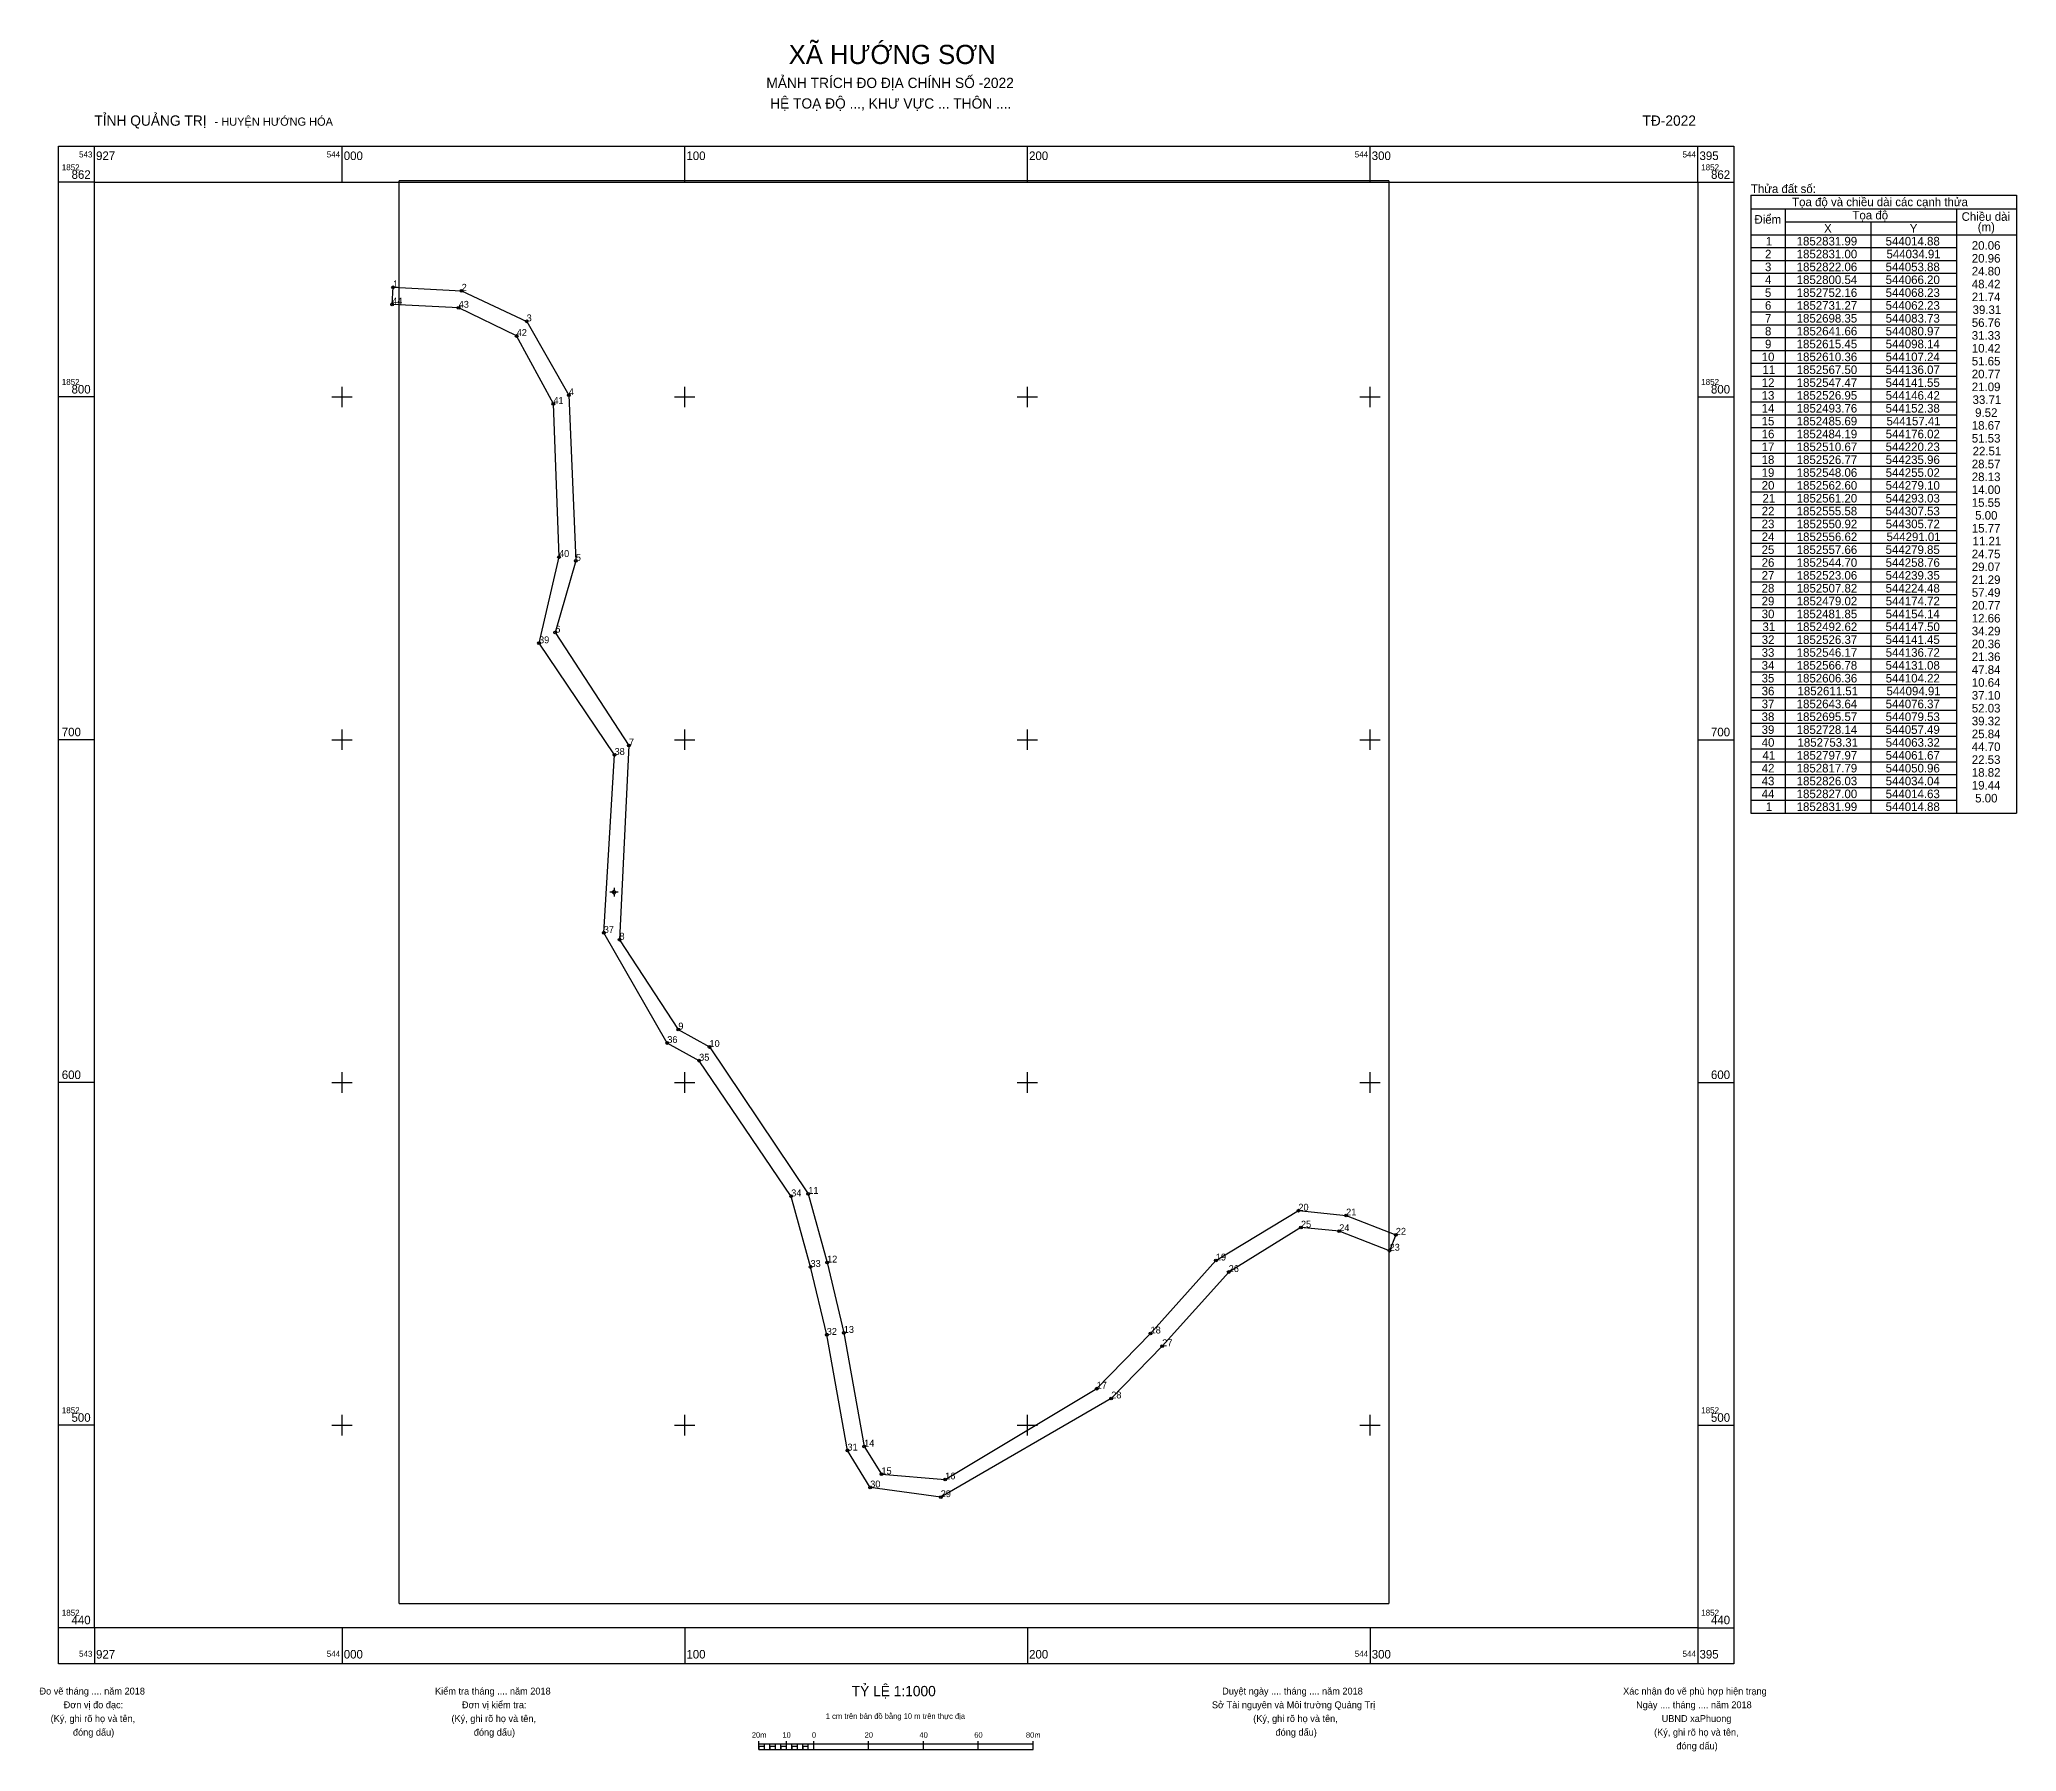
# Model space of a CAD drawing. Extents: x 543912 to 544489, y 1852405 to 1852904.
import ezdxf

# ---------------------------------------------------------------- set-up
doc = ezdxf.new("R2010")
doc.units = 0
for name, color, linetype in [('Level 11', 7, 'Continuous'), ('Level 12', 7, 'Continuous'), ('Level 20', 7, 'Continuous'), ('Level 30', 7, 'Continuous'), ('Level 63', 7, 'Continuous'), ('Level 7', 7, 'Continuous')]:
    doc.layers.add(name, color=color, linetype=linetype)

msp = doc.modelspace()

# ---------------------------------------------------------------- linework, layer by layer
at = {"layer": 'Level 11'}
for p, q in [((544078.74, 1852655.51), (544078.12, 1852655.51)), ((544079.37, 1852656.13), (544078.74, 1852655.51)), ((544078.74, 1852655.51), (544079.37, 1852654.88)), ((544079.37, 1852656.76), (544079.37, 1852656.13)), ((544079.99, 1852655.51), (544079.37, 1852656.13)), ((544079.37, 1852654.88), (544079.99, 1852655.51)), ((544079.37, 1852654.88), (544079.37, 1852654.26)), ((544080.62, 1852655.51), (544079.99, 1852655.51))]:
    msp.add_line(p, q, dxfattribs=at)
msp.add_circle((544079.37, 1852655.51), 0.15, dxfattribs=at)
at = {"layer": 'Level 20'}
for centre in [(544014.88, 1852831.99), (544014.63, 1852827), (544034.04, 1852826.03), (544034.91, 1852831), (544053.88, 1852822.06), (544050.96, 1852817.79), (544061.67, 1852797.97), (544066.2, 1852800.54), (544063.32, 1852753.31), (544068.23, 1852752.16), (544057.49, 1852728.14), (544062.23, 1852731.27), (544079.53, 1852695.57), (544083.73, 1852698.35), (544076.37, 1852643.64), (544080.97, 1852641.66), (544098.14, 1852615.45), (544094.91, 1852611.51), (544107.24, 1852610.36), (544104.22, 1852606.36), (544131.08, 1852566.78), (544136.07, 1852567.5), (544279.1, 1852562.6), (544293.03, 1852561.2), (544279.85, 1852557.66), (544291.01, 1852556.62), (544307.53, 1852555.58), (544307.53, 1852555.58), (544305.72, 1852550.92), (544136.72, 1852546.17), (544141.55, 1852547.46), (544255.02, 1852548.06), (544258.76, 1852544.7), (544141.45, 1852526.37), (544146.42, 1852526.95), (544235.96, 1852526.77), (544239.35, 1852523.06), (544220.23, 1852510.67), (544224.48, 1852507.82), (544147.5, 1852492.62), (544152.38, 1852493.76), (544157.41, 1852485.69), (544154.14, 1852481.84), (544176.02, 1852484.19), (544174.72, 1852479.02)]:
    msp.add_circle(centre, 0.4, dxfattribs=at)
at = {"layer": 'Level 30'}
msp.add_lwpolyline([(544307.53, 1852555.58), (544305.72, 1852550.92), (544291.01, 1852556.62), (544279.85, 1852557.66), (544258.76, 1852544.7), (544239.35, 1852523.06), (544224.48, 1852507.82), (544174.72, 1852479.02), (544154.14, 1852481.84), (544147.5, 1852492.62), (544141.45, 1852526.37), (544136.72, 1852546.17), (544131.08, 1852566.78), (544104.22, 1852606.36), (544094.91, 1852611.51), (544076.37, 1852643.64), (544079.53, 1852695.57), (544057.49, 1852728.14), (544063.32, 1852753.31), (544061.67, 1852797.97), (544050.96, 1852817.79), (544034.04, 1852826.03), (544014.63, 1852827), (544014.88, 1852831.99), (544034.91, 1852831), (544053.88, 1852822.06), (544066.2, 1852800.54), (544068.23, 1852752.16), (544062.23, 1852731.27), (544083.73, 1852698.35), (544080.97, 1852641.66), (544098.14, 1852615.45), (544107.24, 1852610.36), (544136.07, 1852567.5), (544141.55, 1852547.46), (544146.42, 1852526.95), (544152.38, 1852493.76), (544157.41, 1852485.69), (544176.02, 1852484.19), (544220.23, 1852510.67), (544235.96, 1852526.77), (544255.02, 1852548.06), (544279.1, 1852562.6), (544293.03, 1852561.2), (544307.53, 1852555.58)], dxfattribs=at)
at = {"layer": 'Level 63'}
for p, q in [((543927.71, 1852862.63), (543927.71, 1852873.13)), ((544000, 1852862.63), (544000, 1852873.13)), ((544100, 1852862.63), (544100, 1852873.13)), ((544200, 1852862.63), (544200, 1852873.13)), ((544300, 1852862.63), (544300, 1852873.13)), ((544395.66, 1852862.63), (544395.66, 1852873.13)), ((543927.71, 1852862.63), (543917.21, 1852862.63)), ((544016.7, 1852448.01), (544016.7, 1852863.01)), ((544305.45, 1852863.01), (544016.7, 1852863.01)), ((544305.45, 1852863.01), (544305.45, 1852448.01)), ((544395.66, 1852862.63), (544406.16, 1852862.63)), ((544411.16, 1852858.88), (544488.66, 1852858.88)), ((544411.16, 1852858.88), (544411.16, 1852678.58)), ((544488.66, 1852858.88), (544488.66, 1852678.58)), ((544411.16, 1852854.93), (544488.66, 1852854.93)), ((544421.16, 1852854.93), (544421.16, 1852678.58)), ((544421.16, 1852851.08), (544471.16, 1852851.08)), ((544446.16, 1852851.08), (544446.16, 1852678.58)), ((544471.16, 1852854.93), (544471.16, 1852678.58)), ((544411.16, 1852847.33), (544488.66, 1852847.33)), ((544411.16, 1852843.58), (544471.16, 1852843.58)), ((544411.16, 1852839.83), (544471.16, 1852839.83)), ((544411.16, 1852836.08), (544471.16, 1852836.08)), ((544411.16, 1852832.33), (544471.16, 1852832.33)), ((544411.16, 1852828.58), (544471.16, 1852828.58)), ((544411.16, 1852824.83), (544471.16, 1852824.83)), ((544411.16, 1852821.08), (544471.16, 1852821.08)), ((544411.16, 1852817.33), (544471.16, 1852817.33)), ((544411.16, 1852813.58), (544471.16, 1852813.58)), ((544411.16, 1852809.83), (544471.16, 1852809.83)), ((544411.16, 1852806.08), (544471.16, 1852806.08)), ((543927.71, 1852800), (543917.21, 1852800)), ((543997, 1852800), (544003, 1852800)), ((544000, 1852797), (544000, 1852803)), ((544097, 1852800), (544103, 1852800)), ((544100, 1852797), (544100, 1852803)), ((544197, 1852800), (544203, 1852800)), ((544200, 1852797), (544200, 1852803)), ((544297, 1852800), (544303, 1852800)), ((544300, 1852797), (544300, 1852803)), ((544395.66, 1852800), (544406.16, 1852800)), ((544411.16, 1852802.33), (544471.16, 1852802.33)), ((544411.16, 1852798.58), (544471.16, 1852798.58)), ((544411.16, 1852794.83), (544471.16, 1852794.83)), ((544411.16, 1852791.08), (544471.16, 1852791.08)), ((544411.16, 1852787.33), (544471.16, 1852787.33)), ((544411.16, 1852783.58), (544471.16, 1852783.58)), ((544411.16, 1852779.83), (544471.16, 1852779.83)), ((544411.16, 1852776.08), (544471.16, 1852776.08)), ((544411.16, 1852772.33), (544471.16, 1852772.33)), ((544411.16, 1852768.58), (544471.16, 1852768.58)), ((544411.16, 1852764.83), (544471.16, 1852764.83)), ((544411.16, 1852761.08), (544471.16, 1852761.08)), ((544411.16, 1852757.33), (544471.16, 1852757.33)), ((544411.16, 1852753.58), (544471.16, 1852753.58)), ((544411.16, 1852749.83), (544471.16, 1852749.83)), ((544411.16, 1852746.08), (544471.16, 1852746.08)), ((544411.16, 1852742.33), (544471.16, 1852742.33)), ((544411.16, 1852738.58), (544471.16, 1852738.58)), ((544411.16, 1852734.83), (544471.16, 1852734.83)), ((544411.16, 1852731.08), (544471.16, 1852731.08)), ((544411.16, 1852727.33), (544471.16, 1852727.33)), ((544411.16, 1852723.58), (544471.16, 1852723.58)), ((544411.16, 1852719.83), (544471.16, 1852719.83)), ((544411.16, 1852716.08), (544471.16, 1852716.08)), ((544411.16, 1852712.33), (544471.16, 1852712.33)), ((544411.16, 1852708.58), (544471.16, 1852708.58)), ((543927.71, 1852700), (543917.21, 1852700)), ((543997, 1852700), (544003, 1852700)), ((544000, 1852697), (544000, 1852703)), ((544097, 1852700), (544103, 1852700)), ((544100, 1852697), (544100, 1852703)), ((544197, 1852700), (544203, 1852700)), ((544200, 1852697), (544200, 1852703)), ((544297, 1852700), (544303, 1852700)), ((544300, 1852697), (544300, 1852703)), ((544395.66, 1852700), (544406.16, 1852700)), ((544411.16, 1852704.83), (544471.16, 1852704.83)), ((544411.16, 1852701.08), (544471.16, 1852701.08)), ((544411.16, 1852697.33), (544471.16, 1852697.33)), ((544411.16, 1852693.58), (544471.16, 1852693.58)), ((544411.16, 1852689.83), (544471.16, 1852689.83)), ((544411.16, 1852686.08), (544471.16, 1852686.08)), ((544411.16, 1852682.33), (544471.16, 1852682.33)), ((544411.16, 1852678.58), (544488.66, 1852678.58)), ((544000, 1852597), (544000, 1852603)), ((544100, 1852597), (544100, 1852603)), ((544200, 1852597), (544200, 1852603)), ((544300, 1852597), (544300, 1852603)), ((543927.71, 1852600), (543917.21, 1852600)), ((543997, 1852600), (544003, 1852600)), ((544097, 1852600), (544103, 1852600)), ((544197, 1852600), (544203, 1852600)), ((544297, 1852600), (544303, 1852600)), ((544395.66, 1852600), (544406.16, 1852600)), ((543927.71, 1852500), (543917.21, 1852500)), ((543997, 1852500), (544003, 1852500)), ((544000, 1852497), (544000, 1852503)), ((544097, 1852500), (544103, 1852500)), ((544100, 1852497), (544100, 1852503)), ((544197, 1852500), (544203, 1852500)), ((544200, 1852497), (544200, 1852503)), ((544297, 1852500), (544303, 1852500)), ((544300, 1852497), (544300, 1852503)), ((544395.66, 1852500), (544406.16, 1852500)), ((544016.7, 1852448.01), (544305.45, 1852448.01)), ((543927.71, 1852440.93), (543917.21, 1852440.93)), ((543927.71, 1852440.93), (543927.71, 1852430.43)), ((544000, 1852440.93), (544000, 1852430.43)), ((544100, 1852440.93), (544100, 1852430.43)), ((544200, 1852440.93), (544200, 1852430.43)), ((544300, 1852440.93), (544300, 1852430.43)), ((544395.66, 1852440.93), (544395.66, 1852430.43)), ((544395.66, 1852440.93), (544406.16, 1852440.93)), ((544121.68, 1852405.43), (544121.68, 1852407.83)), ((544121.68, 1852407.03), (544201.68, 1852407.03)), ((544121.68, 1852405.43), (544201.68, 1852405.43)), ((544123.28, 1852405.43), (544123.28, 1852407.03)), ((544124.88, 1852405.43), (544124.88, 1852407.03)), ((544126.48, 1852405.43), (544126.48, 1852407.03)), ((544128.08, 1852405.43), (544128.08, 1852407.03)), ((544129.68, 1852405.43), (544129.68, 1852407.83)), ((544131.28, 1852405.43), (544131.28, 1852407.03)), ((544132.88, 1852405.43), (544132.88, 1852407.03)), ((544134.48, 1852405.43), (544134.48, 1852407.03)), ((544136.08, 1852405.43), (544136.08, 1852407.03)), ((544137.68, 1852405.43), (544137.68, 1852407.83)), ((544153.68, 1852405.43), (544153.68, 1852407.83)), ((544169.68, 1852405.43), (544169.68, 1852407.83)), ((544185.68, 1852405.43), (544185.68, 1852407.83)), ((544201.68, 1852405.43), (544201.68, 1852407.83))]:
    msp.add_line(p, q, dxfattribs=at)
for points in [[(543917.21, 1852873.13), (544406.16, 1852873.13), (544406.16, 1852430.43), (543917.21, 1852430.43), (543917.21, 1852873.13)], [(543927.71, 1852862.63), (544395.66, 1852862.63), (544395.66, 1852440.93), (543927.71, 1852440.93), (543927.71, 1852862.63)]]:
    msp.add_lwpolyline(points, dxfattribs=at)
for points in [[(544121.68, 1852405.43), (544123.28, 1852405.43), (544123.28, 1852406.23), (544121.68, 1852406.23)], [(544124.88, 1852405.43), (544126.48, 1852405.43), (544126.48, 1852406.23), (544124.88, 1852406.23)], [(544128.08, 1852405.43), (544129.68, 1852405.43), (544129.68, 1852406.23), (544128.08, 1852406.23)], [(544131.28, 1852405.43), (544132.88, 1852405.43), (544132.88, 1852406.23), (544131.28, 1852406.23)], [(544134.48, 1852405.43), (544136.08, 1852405.43), (544136.08, 1852406.23), (544134.48, 1852406.23)]]:
    msp.add_lwpolyline(points, close=True, dxfattribs=at)
at = {"layer": 'Level 7'}
for p, q in [((544014.63, 1852827), (544014.63, 1852827)), ((544014.88, 1852831.99), (544014.88, 1852831.99)), ((544034.91, 1852831), (544034.91, 1852831)), ((544034.04, 1852826.03), (544034.04, 1852826.03)), ((544053.88, 1852822.06), (544053.88, 1852822.06)), ((544050.96, 1852817.79), (544050.96, 1852817.79)), ((544061.67, 1852797.97), (544061.67, 1852797.97)), ((544066.2, 1852800.54), (544066.2, 1852800.54)), ((544063.32, 1852753.31), (544063.32, 1852753.31)), ((544068.23, 1852752.16), (544068.23, 1852752.16)), ((544062.23, 1852731.27), (544062.23, 1852731.27)), ((544057.49, 1852728.14), (544057.49, 1852728.14)), ((544079.53, 1852695.57), (544079.53, 1852695.57)), ((544083.73, 1852698.35), (544083.73, 1852698.35)), ((544076.37, 1852643.64), (544076.37, 1852643.64)), ((544080.97, 1852641.66), (544080.97, 1852641.66)), ((544098.14, 1852615.45), (544098.14, 1852615.45)), ((544094.91, 1852611.51), (544094.91, 1852611.51)), ((544107.24, 1852610.36), (544107.24, 1852610.36)), ((544104.22, 1852606.36), (544104.22, 1852606.36)), ((544131.08, 1852566.78), (544131.08, 1852566.78)), ((544136.07, 1852567.5), (544136.07, 1852567.5)), ((544279.1, 1852562.6), (544279.1, 1852562.6)), ((544293.03, 1852561.2), (544293.03, 1852561.2)), ((544279.85, 1852557.66), (544279.85, 1852557.66)), ((544291.01, 1852556.62), (544291.01, 1852556.62)), ((544307.53, 1852555.58), (544307.53, 1852555.58)), ((544305.72, 1852550.92), (544305.72, 1852550.92)), ((544136.72, 1852546.17), (544136.72, 1852546.17)), ((544141.55, 1852547.47), (544141.55, 1852547.47)), ((544255.02, 1852548.06), (544255.02, 1852548.06)), ((544258.76, 1852544.7), (544258.76, 1852544.7)), ((544141.45, 1852526.37), (544141.45, 1852526.37)), ((544146.42, 1852526.95), (544146.42, 1852526.95)), ((544235.96, 1852526.77), (544235.96, 1852526.77)), ((544239.35, 1852523.06), (544239.35, 1852523.06)), ((544220.23, 1852510.67), (544220.23, 1852510.67)), ((544224.48, 1852507.82), (544224.48, 1852507.82)), ((544147.5, 1852492.62), (544147.5, 1852492.62)), ((544152.38, 1852493.76), (544152.38, 1852493.76)), ((544154.14, 1852481.85), (544154.14, 1852481.85)), ((544157.41, 1852485.69), (544157.41, 1852485.69)), ((544176.02, 1852484.19), (544176.02, 1852484.19)), ((544174.72, 1852479.02), (544174.72, 1852479.02))]:
    msp.add_line(p, q, dxfattribs=at)

# ---------------------------------------------------------------- texts
at = {"layer": 'Level 12'}
for s, p in [('1', (544014.88, 1852831.99)), ('2', (544034.91, 1852831)), ('44', (544014.63, 1852827)), ('43', (544034.04, 1852826.03)), ('3', (544053.88, 1852822.06)), ('42', (544050.96, 1852817.79)), ('41', (544061.67, 1852797.97)), ('4', (544066.2, 1852800.54)), ('40', (544063.32, 1852753.31)), ('5', (544068.23, 1852752.16)), ('39', (544057.49, 1852728.14)), ('6', (544062.23, 1852731.27)), ('7', (544083.73, 1852698.35)), ('38', (544079.53, 1852695.57)), ('37', (544076.37, 1852643.64)), ('8', (544080.97, 1852641.66)), ('36', (544094.91, 1852611.51)), ('9', (544098.14, 1852615.45)), ('35', (544104.22, 1852606.36)), ('10', (544107.24, 1852610.36)), ('34', (544131.08, 1852566.78)), ('11', (544136.07, 1852567.5)), ('20', (544279.1, 1852562.6)), ('21', (544293.03, 1852561.2)), ('25', (544279.85, 1852557.66)), ('24', (544291.01, 1852556.62)), ('22', (544307.53, 1852555.58)), ('12', (544141.55, 1852547.47)), ('19', (544255.02, 1852548.06)), ('23', (544305.72, 1852550.92)), ('33', (544136.72, 1852546.17)), ('26', (544258.76, 1852544.7)), ('32', (544141.45, 1852526.37)), ('13', (544146.42, 1852526.95)), ('18', (544235.96, 1852526.77)), ('27', (544239.35, 1852523.06)), ('17', (544220.23, 1852510.67)), ('28', (544224.48, 1852507.82)), ('31', (544147.5, 1852492.62)), ('14', (544152.38, 1852493.76)), ('15', (544157.41, 1852485.69)), ('16', (544176.02, 1852484.19)), ('30', (544154.14, 1852481.85)), ('29', (544174.72, 1852479.02))]:
    msp.add_text(s, height=2, dxfattribs=at).set_placement(p)
at = {"layer": 'Level 63'}
for s, height, p in [('XÃ HƯỚNG SƠN', 5.6, (544130.34, 1852897.13)), ('MẢNH TRÍCH ĐO ĐỊA CHÍNH SỐ -2022', 3, (544123.83, 1852890.13)), ('HỆ TOẠ ĐỘ ..., KHƯ VỰC ... THÔN ....', 3, (544124.94, 1852884.13)), ('TỈNH QUẢNG TRỊ', 3, (543927.71, 1852879.13)), (' - HUYỆN HƯỚNG HÓA', 2.4, (543961.9, 1852879.13)), (' TĐ-2022', 3, (544378.4, 1852879.13)), ('1852', 1.75, (543918.21, 1852866.13)), ('543', 1.75, (543923.24, 1852869.88)), ('927', 2.5, (543928.21, 1852869.13)), ('544', 1.75, (543995.54, 1852869.88)), ('000', 2.5, (544000.5, 1852869.13)), ('100', 2.5, (544100.5, 1852869.13)), ('200', 2.5, (544200.5, 1852869.13)), ('544', 1.75, (544295.54, 1852869.88)), ('300', 2.5, (544300.5, 1852869.13)), ('544', 1.75, (544391.2, 1852869.88)), ('395', 2.5, (544396.16, 1852869.13)), ('1852', 1.75, (544396.66, 1852866.13)), ('862', 2.5, (543921.07, 1852863.63)), ('862', 2.5, (544399.52, 1852863.63)), ('Thửa đất số: ', 2.5, (544411.16, 1852859.5)), ('Tọa độ và chiều dài các cạnh thửa', 2.5, (544423.19, 1852855.65)), ('Điểm', 2.5, (544412.2, 1852850.55)), ('X', 2.5, (544432.51, 1852847.95)), ('Tọa độ', 2.5, (544440.79, 1852851.8)), ('Y', 2.5, (544457.51, 1852847.95)), ('Chiều dài', 2.5, (544472.65, 1852851.39)), ('(m)', 2.5, (544477.35, 1852848.37)), ('1', 2.5, (544415.51, 1852844.2)), ('1852831.99', 2.5, (544424.51, 1852844.2)), ('544014.88', 2.5, (544450.48, 1852844.2)), ('20.06', 2.5, (544475.62, 1852842.95)), ('3', 2.5, (544415.27, 1852836.7)), ('2', 2.5, (544415.28, 1852840.45)), ('1852822.06', 2.5, (544424.52, 1852836.7)), ('1852831.00', 2.5, (544424.52, 1852840.45)), ('544053.88', 2.5, (544450.48, 1852836.7)), ('544034.91', 2.5, (544450.73, 1852840.45)), ('20.96', 2.5, (544475.62, 1852839.2)), ('24.80', 2.5, (544475.62, 1852835.45)), ('4', 2.5, (544415.27, 1852832.95)), ('1852800.54', 2.5, (544424.52, 1852832.95)), ('544066.20', 2.5, (544450.49, 1852832.95)), ('48.42', 2.5, (544475.63, 1852831.7)), ('5', 2.5, (544415.26, 1852829.2)), ('6', 2.5, (544415.27, 1852825.45)), ('1852752.16', 2.5, (544424.52, 1852829.2)), ('1852731.27', 2.5, (544424.52, 1852825.45)), ('544068.23', 2.5, (544450.49, 1852829.2)), ('544062.23', 2.5, (544450.49, 1852825.45)), ('21.74', 2.5, (544475.63, 1852827.95)), ('39.31', 2.5, (544475.86, 1852824.2)), ('8', 2.5, (544415.27, 1852817.95)), ('7', 2.5, (544415.27, 1852821.7)), ('1852698.35', 2.5, (544424.51, 1852821.7)), ('1852641.66', 2.5, (544424.52, 1852817.95)), ('544083.73', 2.5, (544450.49, 1852821.7)), ('544080.97', 2.5, (544450.49, 1852817.95)), ('56.76', 2.5, (544475.62, 1852820.45)), ('9', 2.5, (544415.27, 1852814.2)), ('1852615.45', 2.5, (544424.51, 1852814.2)), ('544098.14', 2.5, (544450.49, 1852814.2)), ('31.33', 2.5, (544475.62, 1852816.7)), ('10.42', 2.5, (544475.63, 1852812.95)), ('10', 2.5, (544414.3, 1852810.45)), ('11', 2.5, (544414.54, 1852806.7)), ('1852610.36', 2.5, (544424.52, 1852810.45)), ('1852567.50', 2.5, (544424.52, 1852806.7)), ('544136.07', 2.5, (544450.49, 1852806.7)), ('544107.24', 2.5, (544450.49, 1852810.45)), ('51.65', 2.5, (544475.61, 1852809.2)), ('1852', 1.75, (543918.21, 1852803.5)), ('800', 2.5, (543921.05, 1852801)), ('1852', 1.75, (544396.66, 1852803.5)), ('800', 2.5, (544399.5, 1852801)), ('12', 2.5, (544414.31, 1852802.95)), ('1852547.47', 2.5, (544424.52, 1852802.95)), ('544141.55', 2.5, (544450.48, 1852802.95)), ('20.77', 2.5, (544475.62, 1852805.45)), ('21.09', 2.5, (544475.62, 1852801.7)), ('13', 2.5, (544414.3, 1852799.2)), ('14', 2.5, (544414.3, 1852795.45)), ('1852526.95', 2.5, (544424.51, 1852799.2)), ('1852493.76', 2.5, (544424.52, 1852795.45)), ('544152.38', 2.5, (544450.48, 1852795.45)), ('544146.42', 2.5, (544450.5, 1852799.2)), ('33.71', 2.5, (544475.86, 1852797.95)), ('15', 2.5, (544414.29, 1852791.7)), ('1852485.69', 2.5, (544424.51, 1852791.7)), ('544157.41', 2.5, (544450.73, 1852791.7)), ('18.67', 2.5, (544475.62, 1852790.45)), ('9.52', 2.5, (544476.6, 1852794.2)), ('16', 2.5, (544414.3, 1852787.95)), ('17', 2.5, (544414.3, 1852784.2)), ('1852484.19', 2.5, (544424.51, 1852787.95)), ('1852510.67', 2.5, (544424.52, 1852784.2)), ('544220.23', 2.5, (544450.49, 1852784.2)), ('544176.02', 2.5, (544450.5, 1852787.95)), ('51.53', 2.5, (544475.62, 1852786.7)), ('18', 2.5, (544414.29, 1852780.45)), ('1852526.77', 2.5, (544424.52, 1852780.45)), ('544235.96', 2.5, (544450.49, 1852780.45)), ('28.57', 2.5, (544475.62, 1852779.2)), ('22.51', 2.5, (544475.86, 1852782.95)), ('20', 2.5, (544414.3, 1852772.95)), ('19', 2.5, (544414.29, 1852776.7)), ('1852548.06', 2.5, (544424.52, 1852776.7)), ('1852562.60', 2.5, (544424.52, 1852772.95)), ('544255.02', 2.5, (544450.5, 1852776.7)), ('544279.10', 2.5, (544450.49, 1852772.95)), ('28.13', 2.5, (544475.62, 1852775.45)), ('21', 2.5, (544414.54, 1852769.2)), ('1852561.20', 2.5, (544424.52, 1852769.2)), ('544293.03', 2.5, (544450.49, 1852769.2)), ('15.55', 2.5, (544475.61, 1852767.95)), ('14.00', 2.5, (544475.62, 1852771.7)), ('23', 2.5, (544414.3, 1852761.7)), ('22', 2.5, (544414.31, 1852765.45)), ('1852555.58', 2.5, (544424.51, 1852765.45)), ('1852550.92', 2.5, (544424.53, 1852761.7)), ('544307.53', 2.5, (544450.49, 1852765.45)), ('544305.72', 2.5, (544450.5, 1852761.7)), ('15.77', 2.5, (544475.62, 1852760.45)), ('5.00', 2.5, (544476.6, 1852764.2)), ('24', 2.5, (544414.3, 1852757.95)), ('1852556.62', 2.5, (544424.53, 1852757.95)), ('544291.01', 2.5, (544450.73, 1852757.95)), ('11.21', 2.5, (544475.86, 1852756.7)), ('25', 2.5, (544414.29, 1852754.2)), ('26', 2.5, (544414.3, 1852750.45)), ('1852557.66', 2.5, (544424.52, 1852754.2)), ('1852544.70', 2.5, (544424.52, 1852750.45)), ('544279.85', 2.5, (544450.48, 1852754.2)), ('544258.76', 2.5, (544450.49, 1852750.45)), ('24.75', 2.5, (544475.61, 1852752.95)), ('29.07', 2.5, (544475.62, 1852749.2)), ('27', 2.5, (544414.3, 1852746.7)), ('28', 2.5, (544414.29, 1852742.95)), ('1852523.06', 2.5, (544424.52, 1852746.7)), ('1852507.82', 2.5, (544424.53, 1852742.95)), ('544239.35', 2.5, (544450.48, 1852746.7)), ('544224.48', 2.5, (544450.48, 1852742.95)), ('21.29', 2.5, (544475.62, 1852745.45)), ('29', 2.5, (544414.29, 1852739.2)), ('1852479.02', 2.5, (544424.53, 1852739.2)), ('544174.72', 2.5, (544450.5, 1852739.2)), ('57.49', 2.5, (544475.62, 1852741.7)), ('20.77', 2.5, (544475.62, 1852737.95)), ('30', 2.5, (544414.3, 1852735.45)), ('31', 2.5, (544414.54, 1852731.7)), ('1852481.85', 2.5, (544424.51, 1852735.45)), ('1852492.62', 2.5, (544424.53, 1852731.7)), ('544154.14', 2.5, (544450.49, 1852735.45)), ('544147.50', 2.5, (544450.49, 1852731.7)), ('12.66', 2.5, (544475.62, 1852734.2)), ('32', 2.5, (544414.31, 1852727.95)), ('1852526.37', 2.5, (544424.52, 1852727.95)), ('544141.45', 2.5, (544450.48, 1852727.95)), ('34.29', 2.5, (544475.62, 1852730.45)), ('20.36', 2.5, (544475.62, 1852726.7)), ('33', 2.5, (544414.3, 1852724.2)), ('34', 2.5, (544414.3, 1852720.45)), ('1852546.17', 2.5, (544424.52, 1852724.2)), ('1852566.78', 2.5, (544424.51, 1852720.45)), ('544131.08', 2.5, (544450.48, 1852720.45)), ('544136.72', 2.5, (544450.5, 1852724.2)), ('21.36', 2.5, (544475.62, 1852722.95)), ('35', 2.5, (544414.29, 1852716.7)), ('1852606.36', 2.5, (544424.52, 1852716.7)), ('544104.22', 2.5, (544450.5, 1852716.7)), ('47.84', 2.5, (544475.63, 1852719.2)), ('10.64', 2.5, (544475.63, 1852715.45)), ('36', 2.5, (544414.3, 1852712.95)), ('37', 2.5, (544414.3, 1852709.2)), ('1852643.64', 2.5, (544424.52, 1852709.2)), ('1852611.51', 2.5, (544424.76, 1852712.95)), ('544076.37', 2.5, (544450.49, 1852709.2)), ('544094.91', 2.5, (544450.73, 1852712.95)), ('37.10', 2.5, (544475.62, 1852711.7)), ('38', 2.5, (544414.29, 1852705.45)), ('1852695.57', 2.5, (544424.52, 1852705.45)), ('544079.53', 2.5, (544450.49, 1852705.45)), ('52.03', 2.5, (544475.62, 1852707.95)), ('39.32', 2.5, (544475.63, 1852704.2)), ('700', 2.5, (543918.21, 1852701)), ('700', 2.5, (544399.5, 1852701)), ('40', 2.5, (544414.3, 1852697.95)), ('39', 2.5, (544414.29, 1852701.7)), ('1852728.14', 2.5, (544424.52, 1852701.7)), ('1852753.31', 2.5, (544424.76, 1852697.95)), ('544057.49', 2.5, (544450.48, 1852701.7)), ('544063.32', 2.5, (544450.5, 1852697.95)), ('25.84', 2.5, (544475.63, 1852700.45)), ('41', 2.5, (544414.54, 1852694.2)), ('1852797.97', 2.5, (544424.52, 1852694.2)), ('544061.67', 2.5, (544450.49, 1852694.2)), ('44.70', 2.5, (544475.62, 1852696.7)), ('22.53', 2.5, (544475.62, 1852692.95)), ('43', 2.5, (544414.3, 1852686.7)), ('42', 2.5, (544414.31, 1852690.45)), ('1852817.79', 2.5, (544424.51, 1852690.45)), ('1852826.03', 2.5, (544424.52, 1852686.7)), ('544050.96', 2.5, (544450.49, 1852690.45)), ('544034.04', 2.5, (544450.49, 1852686.7)), ('19.44', 2.5, (544475.63, 1852685.45)), ('18.82', 2.5, (544475.63, 1852689.2)), ('44', 2.5, (544414.3, 1852682.95)), ('1852827.00', 2.5, (544424.52, 1852682.95)), ('544014.63', 2.5, (544450.49, 1852682.95)), ('5.00', 2.5, (544476.6, 1852681.7)), ('1', 2.5, (544415.51, 1852679.2)), ('1852831.99', 2.5, (544424.51, 1852679.2)), ('544014.88', 2.5, (544450.48, 1852679.2)), ('600', 2.5, (543918.21, 1852601)), ('600', 2.5, (544399.5, 1852601)), ('1852', 1.75, (543918.21, 1852503.5)), ('500', 2.5, (543921.05, 1852501)), ('1852', 1.75, (544396.66, 1852503.5)), ('500', 2.5, (544399.5, 1852501)), ('1852', 1.75, (543918.21, 1852444.43)), ('1852', 1.75, (544396.66, 1852444.43)), ('440', 2.5, (543921.05, 1852441.93)), ('440', 2.5, (544399.5, 1852441.93)), ('543', 1.75, (543923.24, 1852432.43)), ('927', 2.5, (543928.21, 1852431.93)), ('544', 1.75, (543995.54, 1852432.43)), ('000', 2.5, (544000.5, 1852431.93)), ('100', 2.5, (544100.5, 1852431.93)), ('200', 2.5, (544200.5, 1852431.93)), ('544', 1.75, (544295.54, 1852432.43)), ('300', 2.5, (544300.5, 1852431.93)), ('544', 1.75, (544391.2, 1852432.43)), ('395', 2.5, (544396.16, 1852431.93)), ('Đo vẽ tháng .... năm 2018', 2, (543911.7, 1852421.43)), ('Kiểm tra tháng .... năm 2018', 2, (544027.14, 1852421.43)), ('TỶ LỆ 1:1000', 3, (544148.74, 1852420.93)), ('Duyệt ngày .... tháng .... năm 2018 ', 2, (544256.86, 1852421.43)), ('Xác nhận đo vẽ phù hợp hiện trạng', 2, (544373.87, 1852421.43)), ('Đơn vị đo đạc:', 2, (543918.76, 1852417.43)), ('Đơn vị kiểm tra:', 2, (544034.98, 1852417.43)), ('Sở Tài nguyên và Môi trường Quảng Trị', 2, (544253.86, 1852417.43)), ('Ngày .... tháng .... năm 2018 ', 2, (544377.65, 1852417.43)), ('(Ký, ghi rõ họ và tên,', 2, (543914.95, 1852413.43)), ('đóng dấu)', 2, (543921.47, 1852409.43)), ('(Ký, ghi rõ họ và tên,', 2, (544031.93, 1852413.43)), ('đóng dấu)', 2, (544038.46, 1852409.43)), ('1 cm trên bản đồ bằng 10 m trên thực địa', 1.6, (544141.17, 1852414.33)), ('(Ký, ghi rõ họ và tên,', 2, (544265.91, 1852413.43)), ('đóng dấu)', 2, (544272.43, 1852409.43)), ('(Ký, ghi rõ họ và tên,', 2, (544382.9, 1852409.43)), ('UBND xaPhuong', 2, (544385.11, 1852413.43)), ('20m', 1.6, (544119.58, 1852408.83)), ('10', 1.6, (544128.5, 1852408.83)), ('0', 1.6, (544137.12, 1852408.83)), ('20', 1.6, (544152.5, 1852408.83)), ('40', 1.6, (544168.5, 1852408.83)), ('60', 1.6, (544184.5, 1852408.83)), ('80m', 1.6, (544199.58, 1852408.83)), ('đóng dấu)', 2, (544389.42, 1852405.43))]:
    msp.add_text(s, height=height, dxfattribs=at).set_placement(p)

doc.saveas('drawing.dxf')
